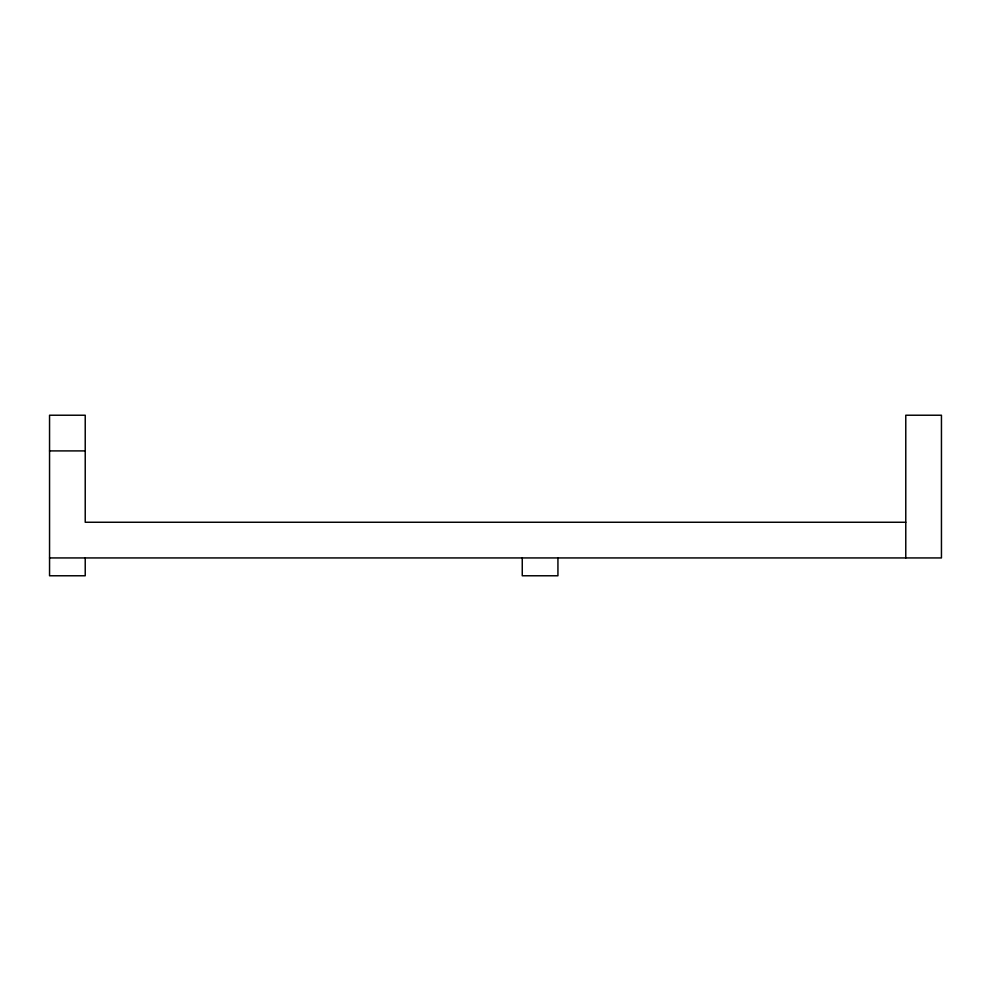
<?xml version="1.0" encoding="UTF-8"?>
<svg xmlns="http://www.w3.org/2000/svg" width="991" height="991" viewBox="0 0 991 991"><rect width="100%" height="100%" fill="white"/><g stroke="black" fill="none" stroke-linecap="round" stroke-linejoin="round"><path stroke-width="1.49" d="M49.55 450.905L85.226 450.905M905.774 522.257L85.226 522.257L85.226 415.229L49.55 415.229L49.55 575.771L85.226 575.771L85.226 557.933M49.55 557.933L941.45 557.933L941.45 415.229L905.774 415.229L905.774 557.933M557.933 557.933L557.933 575.771L522.257 575.771L522.257 557.933"/></g></svg>
